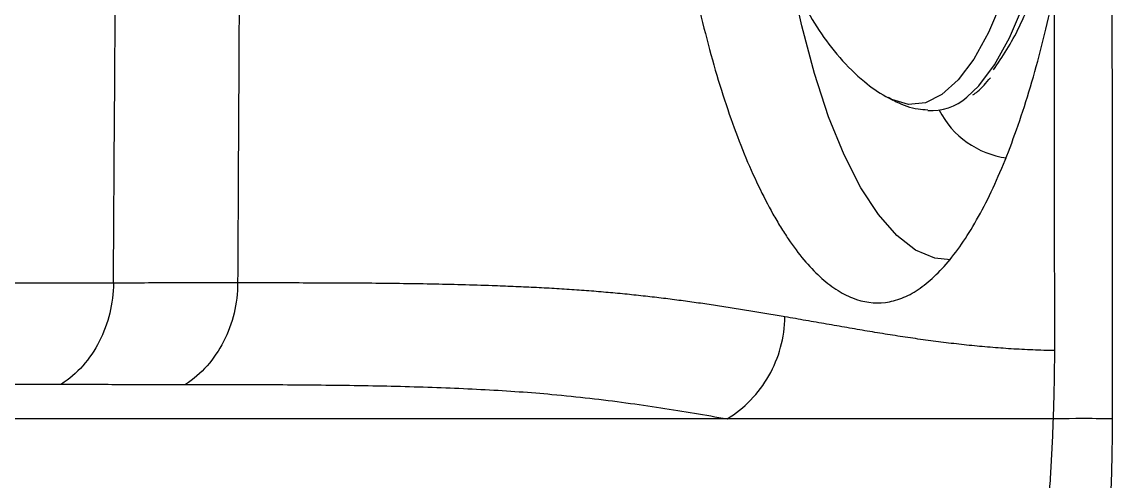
# Model space of a CAD drawing. Header units: inches. Extents: x 2 to 86, y -22 to 129.
# Drawn here: x 79.048 to 81.372, y 39.826 to 40.801 of the extents above; entities that cross this region are included whole.
import ezdxf

# ---------------------------------------------------------------- set-up
doc = ezdxf.new("R2010")
doc.units = ezdxf.units.IN
doc.header["$MEASUREMENT"] = 0
doc.layers.add('BDIM_CYAN', color=4, linetype='Continuous')

# ---------------------------------------------------------------- blocks, each defined once
blk = doc.blocks.new('2026 RHYTHM')
at = {"layer": 'BDIM_CYAN', "color": 3}
blk.add_line((78.5135, 39.6545), (78.5223, 39.6499), dxfattribs=at)
at = {"layer": 'BDIM_CYAN', "color": 3, "flags": 128}
for points in [[(78.8406, 40.23), (78.8242, 40.126), (78.8042, 40.029), (78.7808, 39.9404), (78.7545, 39.8614), (78.7255, 39.7931), (78.6943, 39.7365), (78.6612, 39.6925), (78.6269, 39.6615), (78.5917, 39.6441), (78.5561, 39.6405), (78.5207, 39.6507), (78.5161, 39.653)], [(78.6796, 39.6559), (78.7052, 39.6803), (78.7386, 39.7249), (78.7703, 39.7822), (78.7996, 39.8513), (78.8263, 39.9314), (78.85, 40.0212), (78.8703, 40.1194), (78.8869, 40.2248)], [(78.6452, 39.3107), (78.6117, 39.3144), (78.5708, 39.3315), (78.5307, 39.3623), (78.4918, 39.4066), (78.4545, 39.4638), (78.4192, 39.5333), (78.3863, 39.6144), (78.3562, 39.7062), (78.3291, 39.8077), (78.3076, 39.9064)]]:
    blk.add_lwpolyline(points, dxfattribs=at)
at = {"layer": 'BDIM_CYAN', "color": 3}
for centre, radius, start, end in [((78.6052, 39.7394), 0.1119, 265.5364, 311.704), ((78.7892, 39.714), 0.1887, 207.0211, 262.3564)]:
    blk.add_arc(centre, radius, start, end, dxfattribs=at)
for points, knots in [([(78.9888, 38.9733), (78.9886, 39.225), (78.9883, 39.7359), (78.9884, 40.5134), (78.9887, 41.3134), (78.9893, 42.1358), (78.9904, 43.1583), (78.9922, 44.351), (78.9949, 45.6843), (78.9973, 46.551), (78.9986, 46.9733)], [0, 0, 0, 0, 0.09438, 0.191568, 0.291566, 0.394376, 0.5, 0.674971, 0.841634, 1, 1, 1, 1]), ([(76.8684, 39.2615), (76.8705, 39.5662), (76.8747, 40.1903), (76.881, 41.1487), (76.8846, 41.8024), (76.8865, 42.1367)], [0, 0, 0, 0, 0.31789, 0.6512237, 1, 1, 1, 1]), ([(78.8662, 41.3732), (78.8528, 41.4381), (78.838, 41.499), (78.8137, 41.5847), (78.8052, 41.6123), (78.792, 41.6522), (78.7875, 41.6652), (78.7783, 41.6908), (78.7737, 41.7034), (78.7501, 41.7643), (78.7304, 41.8076), (78.6995, 41.8647), (78.6891, 41.8825), (78.673, 41.9071), (78.6676, 41.9149), (78.6567, 41.93), (78.6512, 41.9372), (78.6235, 41.9712), (78.6011, 41.9922), (78.567, 42.0147), (78.5555, 42.0208), (78.5325, 42.0298), (78.5208, 42.0328), (78.4857, 42.0372), (78.4625, 42.0338), (78.4164, 42.0153), (78.3934, 42.0001), (78.359, 41.968), (78.3477, 41.9559), (78.3254, 41.929), (78.3144, 41.9142), (78.2819, 41.8658), (78.2608, 41.8283), (78.2352, 41.7744), (78.2301, 41.7633), (78.22, 41.7405), (78.2151, 41.7288), (78.2005, 41.693), (78.191, 41.6681), (78.1636, 41.5902), (78.1464, 41.5341), (78.1227, 41.4434), (78.115, 41.4119), (78.1007, 41.3479), (78.094, 41.3153), (78.0752, 41.2153), (78.0645, 41.1461), (78.0534, 41.0562), (78.0513, 41.0381), (78.0474, 41.0015), (78.0456, 40.983), (78.0405, 40.9274), (78.0376, 40.8902), (78.0307, 40.7782), (78.0283, 40.7029), (78.0281, 40.5891), (78.0285, 40.551), (78.0307, 40.4747), (78.0323, 40.4369), (78.0388, 40.3247), (78.0452, 40.2515), (78.058, 40.1438), (78.0628, 40.1083), (78.0735, 40.038), (78.0793, 40.0038), (78.0978, 39.9035), (78.1119, 39.8401), (78.1354, 39.7498), (78.1436, 39.7206), (78.1608, 39.6637), (78.1697, 39.6364), (78.1972, 39.5583), (78.2166, 39.5109), (78.2471, 39.447), (78.2575, 39.4268), (78.2735, 39.3985), (78.2789, 39.3893), (78.2897, 39.3717), (78.2952, 39.3632), (78.3225, 39.3228), (78.3448, 39.2962), (78.3789, 39.2648), (78.3903, 39.2557), (78.4135, 39.2405), (78.4252, 39.2343), (78.4603, 39.2205), (78.4835, 39.2175), (78.5184, 39.2219), (78.53, 39.2249), (78.5474, 39.2318), (78.5532, 39.2344), (78.5648, 39.2405), (78.5706, 39.244), (78.5995, 39.2631), (78.622, 39.2844), (78.666, 39.3383), (78.6874, 39.371), (78.7293, 39.4484), (78.7491, 39.492), (78.7866, 39.5885), (78.8043, 39.6415), (78.8291, 39.7283), (78.837, 39.7583), (78.852, 39.8198), (78.8591, 39.8515), (78.8658, 39.8841)], [0, 0, 0, 0, 0.03125, 0.03125, 0.046875, 0.046875, 0.054687, 0.054687, 0.0625, 0.0625, 0.09375, 0.09375, 0.109375, 0.109375, 0.117187, 0.117187, 0.125, 0.125, 0.15625, 0.15625, 0.171875, 0.171875, 0.1875, 0.1875, 0.21875, 0.21875, 0.25, 0.25, 0.265625, 0.265625, 0.28125, 0.28125, 0.3125, 0.3125, 0.320313, 0.320313, 0.328125, 0.328125, 0.34375, 0.34375, 0.375, 0.375, 0.390625, 0.390625, 0.40625, 0.40625, 0.4375, 0.4375, 0.445313, 0.445313, 0.453125, 0.453125, 0.46875, 0.46875, 0.5, 0.5, 0.515625, 0.515625, 0.53125, 0.53125, 0.5625, 0.5625, 0.578125, 0.578125, 0.59375, 0.59375, 0.625, 0.625, 0.640625, 0.640625, 0.65625, 0.65625, 0.6875, 0.6875, 0.703125, 0.703125, 0.710938, 0.710938, 0.71875, 0.71875, 0.75, 0.75, 0.765625, 0.765625, 0.78125, 0.78125, 0.8125, 0.8125, 0.828125, 0.828125, 0.835937, 0.835937, 0.84375, 0.84375, 0.875, 0.875, 0.90625, 0.90625, 0.9375, 0.9375, 0.96875, 0.96875, 0.984375, 0.984375, 1, 1, 1, 1]), ([(77.1448, 41.6985), (77.1434, 41.4167), (77.1406, 40.8641), (77.1362, 40.0518), (77.1335, 39.5213), (77.1321, 39.2616)], [0, 0, 0, 0, 0.3469591, 0.6802934, 1, 1, 1, 1]), ([(78.1878, 40.6272), (78.1881, 40.5914), (78.1885, 40.5411), (78.192, 40.468), (78.1961, 40.4069), (78.2029, 40.3363), (78.212, 40.2651), (78.2236, 40.1935), (78.2379, 40.1231), (78.2549, 40.0547), (78.2751, 39.9883), (78.2992, 39.9233), (78.3287, 39.8593), (78.3647, 39.7973), (78.4089, 39.7384), (78.4579, 39.6905), (78.494, 39.6647), (78.5115, 39.6556), (78.5135, 39.6545)], [0, 0, 0, 0, 0.085675, 0.120073, 0.176777, 0.234752, 0.296106, 0.359168, 0.424623, 0.491213, 0.558781, 0.629257, 0.703027, 0.778944, 0.853636, 0.930816, 0.992038, 1, 1, 1, 1]), ([(78.7365, 39.7137), (78.7553, 39.7418), (78.7832, 39.7836), (78.8161, 39.863), (78.8456, 39.9491), (78.8768, 40.0692), (78.8939, 40.1792), (78.9022, 40.2327)], [0, 0, 0, 0, 0.262632, 0.39137, 0.520136, 0.767045, 1, 1, 1, 1]), ([(78.8661, 39.118), (78.866, 39.2787), (78.8659, 39.534), (78.8658, 39.7893), (78.8658, 39.884)], [0, 0, 0, 0, 0.62909, 1, 1, 1, 1]), ([(78.6925, 39.6606), (78.6958, 39.6629), (78.7088, 39.672), (78.7207, 39.6864), (78.7295, 39.6972)], [0, 0, 0, 0, 0.255401, 1, 1, 1, 1]), ([(78.5128, 39.6561), (78.5184, 39.6527), (78.5375, 39.6412), (78.5665, 39.6313), (78.5898, 39.6297), (78.5966, 39.6292)], [0, 0, 0, 0, 0.227899, 0.77714, 1, 1, 1, 1]), ([(76.8684, 39.2615), (76.8401, 39.2615), (76.7834, 39.2615), (76.698, 39.2613), (76.6122, 39.2611), (76.5258, 39.2605), (76.4389, 39.2596), (76.3513, 39.2583), (76.2628, 39.2565), (76.1735, 39.2541), (76.0834, 39.2511), (76.0223, 39.2485), (75.9918, 39.2472)], [0, 0, 0, 0, 0.099963, 0.199947, 0.299945, 0.399952, 0.499963, 0.599976, 0.699988, 0.799998, 0.900003, 1, 1, 1, 1]), ([(76.8684, 39.2615), (76.8683, 39.2398), (76.8656, 39.2181), (76.8555, 39.1763), (76.8481, 39.1561), (76.8288, 39.1186), (76.817, 39.1013), (76.7899, 39.0707), (76.7745, 39.0574), (76.7579, 39.0465)], [0, 0, 0, 0, 0.25, 0.25, 0.5, 0.5, 0.75, 0.75, 1, 1, 1, 1]), ([(77.1321, 39.2616), (77.1102, 39.2616), (77.0665, 39.2616), (77.0006, 39.2616), (76.9346, 39.2615), (76.8905, 39.2615), (76.8684, 39.2615)], [0, 0, 0, 0, 0.25, 0.5, 0.75, 1, 1, 1, 1]), ([(77.1321, 39.2616), (77.132, 39.2399), (77.1294, 39.2182), (77.1193, 39.1762), (77.1118, 39.156), (77.0925, 39.1185), (77.0807, 39.1011), (77.0534, 39.0704), (77.038, 39.0571), (77.0213, 39.0462)], [0, 0, 0, 0, 0.25, 0.25, 0.5, 0.5, 0.75, 0.75, 1, 1, 1, 1]), ([(78.2937, 39.1897), (78.2824, 39.1916), (78.2598, 39.1955), (78.2254, 39.2013), (78.1905, 39.207), (78.1551, 39.2125), (78.1192, 39.2178), (78.0826, 39.2229), (78.0453, 39.2278), (78.0072, 39.2323), (77.9684, 39.2366), (77.9287, 39.2404), (77.8881, 39.2439), (77.8465, 39.247), (77.8041, 39.2497), (77.7609, 39.252), (77.717, 39.254), (77.645, 39.2568), (77.543, 39.2594), (77.4087, 39.2611), (77.2716, 39.2616), (77.1786, 39.2616), (77.1321, 39.2616)], [0, 0, 0, 0, 0.036563, 0.073121, 0.109675, 0.146223, 0.182767, 0.219308, 0.255847, 0.292389, 0.328934, 0.365488, 0.402054, 0.438632, 0.475218, 0.51181, 0.548403, 0.584991, 0.688752, 0.792495, 0.89625, 1, 1, 1, 1]), ([(78.1708, 38.9733), (78.189, 38.9842), (78.2058, 38.9976), (78.2358, 39.0284), (78.2488, 39.0458), (78.2703, 39.0836), (78.2786, 39.1039), (78.2902, 39.1461), (78.2933, 39.1679), (78.2937, 39.1898)], [0, 0, 0, 0, 0.25, 0.25, 0.5, 0.5, 0.75, 0.75, 1, 1, 1, 1]), ([(78.8661, 39.118), (78.8583, 39.1182), (78.8427, 39.1185), (78.8195, 39.1193), (78.7966, 39.1204), (78.7739, 39.1217), (78.7514, 39.1232), (78.729, 39.125), (78.7068, 39.1269), (78.6847, 39.1291), (78.6628, 39.1315), (78.6409, 39.134), (78.6192, 39.1367), (78.5975, 39.1396), (78.5759, 39.1426), (78.5544, 39.1457), (78.5329, 39.149), (78.5114, 39.1523), (78.4898, 39.1558), (78.4683, 39.1594), (78.4468, 39.163), (78.4252, 39.1667), (78.4035, 39.1705), (78.3818, 39.1743), (78.3599, 39.1781), (78.338, 39.182), (78.3159, 39.1858), (78.3011, 39.1884), (78.2937, 39.1897)], [0, 0, 0, 0, 0.038452, 0.076902, 0.115352, 0.153802, 0.192252, 0.230705, 0.269159, 0.307615, 0.346073, 0.384533, 0.422996, 0.46146, 0.499927, 0.538395, 0.576864, 0.615335, 0.653806, 0.692277, 0.730748, 0.769218, 0.807687, 0.846155, 0.88462, 0.923083, 0.961543, 1, 1, 1, 1]), ([(78.8633, 38.9733), (78.8636, 38.9813), (78.8641, 38.9974), (78.8648, 39.0214), (78.8654, 39.0455), (78.8658, 39.0697), (78.8661, 39.0938), (78.8661, 39.11), (78.8661, 39.118)], [0, 0, 0, 0, 0.1665778, 0.3331325, 0.4997081, 0.6663485, 0.8330977, 1, 1, 1, 1]), ([(75.0725, 38.9733), (75.1023, 38.976), (75.1618, 38.9814), (75.2513, 38.9893), (75.3407, 38.997), (75.43, 39.0044), (75.5188, 39.0114), (75.6071, 39.0179), (75.6947, 39.0237), (75.7813, 39.0288), (75.8668, 39.0331), (75.9937, 39.0384), (76.1596, 39.0432), (76.3622, 39.046), (76.5614, 39.0468), (76.6924, 39.0466), (76.7579, 39.0465)], [0, 0, 0, 0, 0.050001, 0.100002, 0.150001, 0.199997, 0.249989, 0.299979, 0.349968, 0.399958, 0.449953, 0.499949, 0.624946, 0.74996, 0.87498, 1, 1, 1, 1]), ([(76.7579, 39.0465), (76.802, 39.0465), (76.8902, 39.0464), (76.9776, 39.0463), (77.0213, 39.0462)], [0, 0, 0, 0, 0.5, 1, 1, 1, 1]), ([(77.0214, 39.0462), (77.0491, 39.0462), (77.1045, 39.0462), (77.187, 39.046), (77.2688, 39.0455), (77.3495, 39.0447), (77.429, 39.0435), (77.507, 39.0416), (77.5834, 39.0389), (77.6577, 39.0354), (77.7299, 39.031), (77.8043, 39.025), (77.8799, 39.0172), (77.9566, 39.0075), (78.0303, 38.9967), (78.1018, 38.9852), (78.1478, 38.9773), (78.1708, 38.9733)], [0, 0, 0, 0, 0.062515, 0.125025, 0.187529, 0.25003, 0.312529, 0.375029, 0.437537, 0.500058, 0.562594, 0.625114, 0.700089, 0.775044, 0.850009, 0.924994, 1, 1, 1, 1]), ([(78.1708, 38.9733), (78.0645, 38.9733), (77.6708, 38.9733), (76.9391, 38.9733), (76.0809, 38.9733), (75.4572, 38.9733), (75.1596, 38.9733), (75.0725, 38.9733)], [0.1977433, 0.1977433, 0.1977433, 0.1977433, 0.2697046, 0.4572046, 0.6447046, 0.7697046, 0.8219613, 0.8219613, 0.8219613, 0.8219613]), ([(78.8633, 38.9733), (78.8522, 38.9733), (78.8301, 38.9733), (78.7963, 38.9733), (78.7622, 38.9733), (78.7278, 38.9733), (78.693, 38.9733), (78.6578, 38.9733), (78.6223, 38.9733), (78.5864, 38.9733), (78.5502, 38.9733), (78.5137, 38.9733), (78.4768, 38.9733), (78.4396, 38.9733), (78.4022, 38.9733), (78.3643, 38.9733), (78.3262, 38.9733), (78.2878, 38.9733), (78.2491, 38.9733), (78.2101, 38.9733), (78.1839, 38.9733), (78.1708, 38.9733)], [0, 0, 0, 0, 0.0525491, 0.1051024, 0.1576607, 0.2102251, 0.2627967, 0.3153763, 0.3679647, 0.420563, 0.4731718, 0.5257921, 0.5784245, 0.6310697, 0.6837285, 0.7364015, 0.7890893, 0.8417925, 0.8945117, 0.9472474, 1, 1, 1, 1]), ([(78.5431, 37.4978), (78.5469, 37.5015), (78.5543, 37.509), (78.5653, 37.5206), (78.5763, 37.5324), (78.5871, 37.5445), (78.5978, 37.5569), (78.6084, 37.5696), (78.6189, 37.5825), (78.6398, 37.6093), (78.6705, 37.6516), (78.7102, 37.714), (78.748, 37.7816), (78.7967, 37.8809), (78.8418, 37.9939), (78.8819, 38.1216), (78.9092, 38.2253), (78.933, 38.3355), (78.9531, 38.4534), (78.969, 38.5765), (78.9777, 38.6743), (78.9821, 38.7426), (78.9842, 38.7804), (78.9859, 38.8185), (78.9872, 38.8569), (78.9881, 38.8955), (78.9887, 38.9343), (78.9887, 38.9603), (78.9888, 38.9733)], [0, 0, 0, 0, 0.015812, 0.031558, 0.047239, 0.062857, 0.078414, 0.093912, 0.109352, 0.124735, 0.187338, 0.24851, 0.311367, 0.372399, 0.49781, 0.561524, 0.623079, 0.686816, 0.748808, 0.811504, 0.873479, 0.891444, 0.909415, 0.927409, 0.945447, 0.963546, 0.981725, 1, 1, 1, 1]), ([(78.6144, 37.819), (78.6171, 37.8242), (78.6225, 37.8347), (78.6304, 37.8509), (78.6382, 37.8672), (78.6459, 37.8839), (78.6535, 37.9008), (78.6609, 37.918), (78.6683, 37.9355), (78.6755, 37.9532), (78.6826, 37.9712), (78.6896, 37.9894), (78.6965, 38.0079), (78.7032, 38.0267), (78.7098, 38.0457), (78.7163, 38.0649), (78.7227, 38.0844), (78.7289, 38.1041), (78.735, 38.1241), (78.741, 38.1443), (78.7469, 38.1647), (78.7526, 38.1853), (78.7582, 38.2062), (78.7637, 38.2272), (78.769, 38.2485), (78.7742, 38.27), (78.7793, 38.2918), (78.7842, 38.3137), (78.789, 38.3358), (78.7937, 38.3582), (78.7982, 38.3807), (78.8026, 38.4034), (78.8068, 38.4264), (78.8109, 38.4495), (78.8149, 38.4728), (78.8187, 38.4962), (78.8224, 38.5199), (78.826, 38.5438), (78.8294, 38.5678), (78.8326, 38.592), (78.8357, 38.6163), (78.8387, 38.6409), (78.8415, 38.6655), (78.8442, 38.6904), (78.8467, 38.7154), (78.8491, 38.7405), (78.8513, 38.7659), (78.8533, 38.7913), (78.8552, 38.8169), (78.857, 38.8426), (78.8586, 38.8685), (78.86, 38.8945), (78.8613, 38.9207), (78.8624, 38.9469), (78.863, 38.9645), (78.8633, 38.9733)], [0, 0, 0, 0, 0.019312, 0.038594, 0.057846, 0.077069, 0.096264, 0.115429, 0.134567, 0.153676, 0.172758, 0.191813, 0.210841, 0.229843, 0.248819, 0.26777, 0.286696, 0.305597, 0.324476, 0.343331, 0.362164, 0.380976, 0.399768, 0.418541, 0.437296, 0.456034, 0.474757, 0.493465, 0.51216, 0.530844, 0.549518, 0.568183, 0.586842, 0.605496, 0.624147, 0.642796, 0.661446, 0.680098, 0.698756, 0.71742, 0.736094, 0.75478, 0.773479, 0.792196, 0.810932, 0.82969, 0.848472, 0.867283, 0.886125, 0.905, 0.923912, 0.942865, 0.961862, 0.980906, 1, 1, 1, 1]), ([(78.9886, 38.9733), (78.9865, 38.9733), (78.9798, 38.9734), (78.943, 38.9736), (78.9128, 38.9737), (78.8633, 38.9733)], [0, 0, 0, 0, 0.5, 0.5, 1, 1, 1, 1])]:
    blk.add_open_spline(points, degree=3, knots=knots, dxfattribs=at)

msp = doc.modelspace()

# ---------------------------------------------------------------- block references
msp.add_blockref('2026 RHYTHM', (2.3733, 0.9854))

doc.saveas('drawing.dxf')
